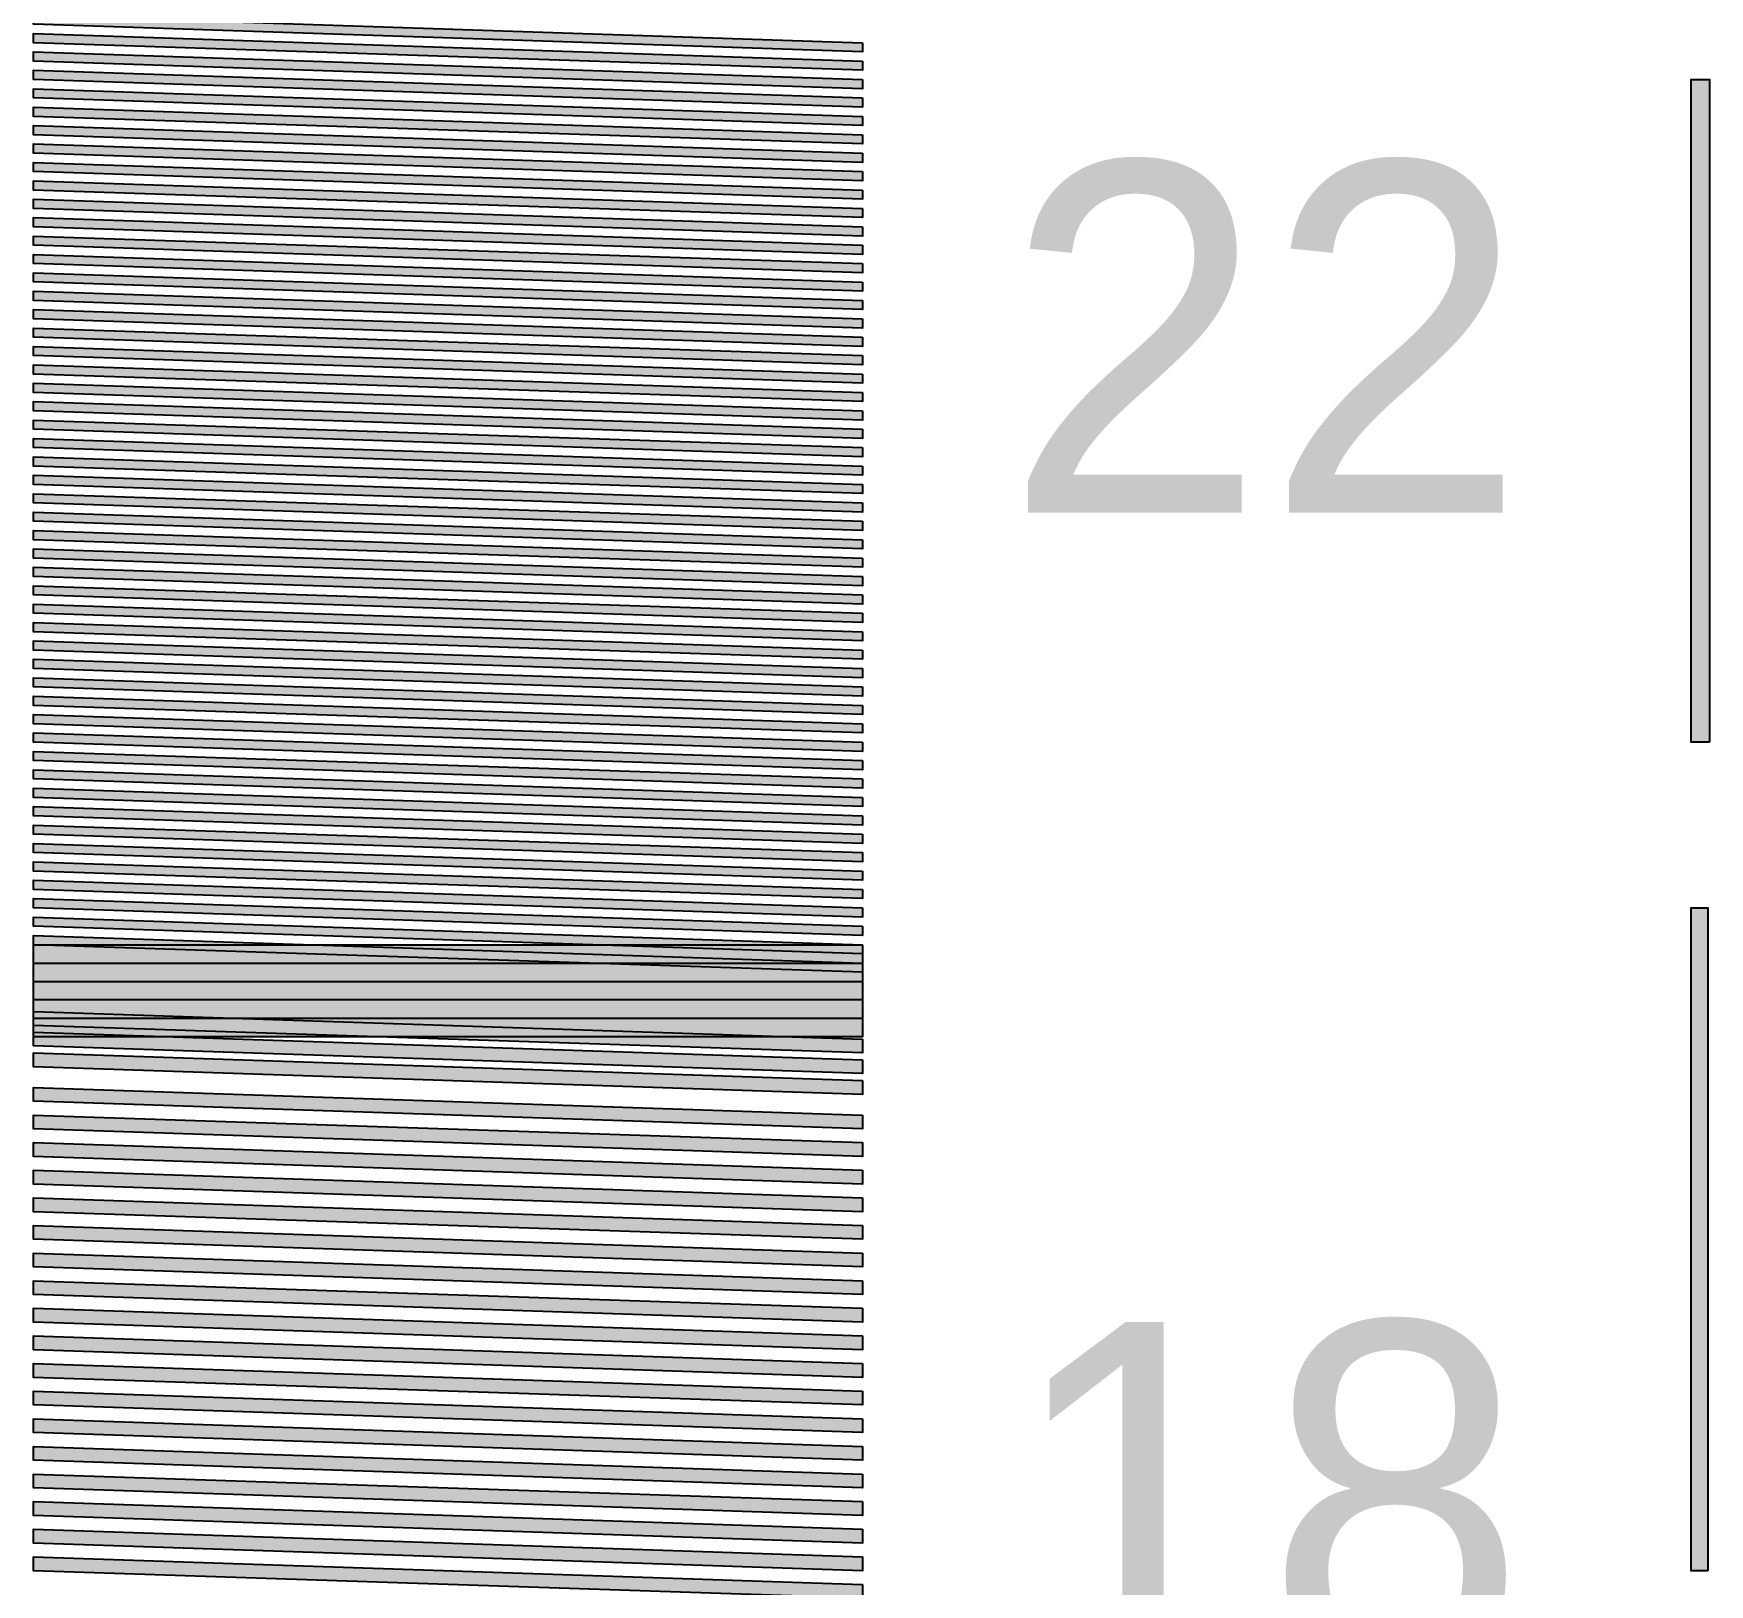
# Model space of a CAD drawing. Header units: millimetres. Extents: x -9 to 297, y 0 to 210.
# Drawn here: x 193.94 to 211.63, y 61.98 to 78.36 of the extents above; entities that cross this region are included whole.
import ezdxf

# ---------------------------------------------------------------- set-up
doc = ezdxf.new("R2010")
doc.units = ezdxf.units.MM
for name, color, linetype in [('CENTER', 7, 'Continuous'), ('LABELS', 7, 'Continuous'), ('PERIPHERY', 7, 'Continuous')]:
    doc.layers.add(name, color=color, linetype=linetype)

msp = doc.modelspace()

# ---------------------------------------------------------------- hatches: boundary and pattern name
at = {"layer": 'CENTER', "true_color": 0x000000}
h = msp.add_hatch(color=7, dxfattribs=at)
h.dxf.hatch_style = 1
h.paths.add_polyline_path([(211.635, 70.875), (211.442, 70.875), (211.442, 77.875), (211.635, 77.875), (211.635, 70.875)])
h = msp.add_hatch(color=7, dxfattribs=at)
h.dxf.hatch_style = 1
h.paths.add_polyline_path([(211.617, 62.125), (211.442, 62.125), (211.442, 69.125), (211.617, 69.125), (211.617, 62.125)])
at = {"layer": 'PERIPHERY', "true_color": 0x000000}
h = msp.add_hatch(color=7, dxfattribs=at)
h.dxf.hatch_style = 1
h.paths.add_polyline_path([(202.692, 78.264), (202.692, 78.166), (193.942, 78.458), (193.942, 78.555), (202.692, 78.264)])
h = msp.add_hatch(color=7, dxfattribs=at)
h.dxf.hatch_style = 1
h.paths.add_polyline_path([(202.692, 78.069), (202.692, 77.972), (193.942, 78.264), (193.942, 78.361), (202.692, 78.069)])
h = msp.add_hatch(color=7, dxfattribs=at)
h.dxf.hatch_style = 1
h.paths.add_polyline_path([(202.692, 77.875), (202.692, 77.778), (193.942, 78.069), (193.942, 78.167), (202.692, 77.875)])
h = msp.add_hatch(color=7, dxfattribs=at)
h.dxf.hatch_style = 1
h.paths.add_polyline_path([(202.692, 77.681), (202.692, 77.583), (193.942, 77.875), (193.942, 77.972), (202.692, 77.681)])
h = msp.add_hatch(color=7, dxfattribs=at)
h.dxf.hatch_style = 1
h.paths.add_polyline_path([(202.692, 77.486), (202.692, 77.389), (193.942, 77.681), (193.942, 77.778), (202.692, 77.486)])
h = msp.add_hatch(color=7, dxfattribs=at)
h.dxf.hatch_style = 1
h.paths.add_polyline_path([(202.692, 77.292), (202.692, 77.195), (193.942, 77.486), (193.942, 77.583), (202.692, 77.292)])
h = msp.add_hatch(color=7, dxfattribs=at)
h.dxf.hatch_style = 1
h.paths.add_polyline_path([(202.692, 77.097), (202.692, 77), (193.942, 77.292), (193.942, 77.389), (202.692, 77.097)])
h = msp.add_hatch(color=7, dxfattribs=at)
h.dxf.hatch_style = 1
h.paths.add_polyline_path([(202.692, 76.903), (202.692, 76.806), (193.942, 77.097), (193.942, 77.194), (202.692, 76.903)])
h = msp.add_hatch(color=7, dxfattribs=at)
h.dxf.hatch_style = 1
h.paths.add_polyline_path([(202.692, 76.708), (202.692, 76.611), (193.942, 76.903), (193.942, 77), (202.692, 76.708)])
h = msp.add_hatch(color=7, dxfattribs=at)
h.dxf.hatch_style = 1
h.paths.add_polyline_path([(202.692, 76.514), (202.692, 76.417), (193.942, 76.708), (193.942, 76.806), (202.692, 76.514)])
h = msp.add_hatch(color=7, dxfattribs=at)
h.dxf.hatch_style = 1
h.paths.add_polyline_path([(202.692, 76.32), (202.692, 76.222), (193.942, 76.514), (193.942, 76.611), (202.692, 76.32)])
h = msp.add_hatch(color=7, dxfattribs=at)
h.dxf.hatch_style = 1
h.paths.add_polyline_path([(202.692, 76.125), (202.692, 76.028), (193.942, 76.32), (193.942, 76.417), (202.692, 76.125)])
h = msp.add_hatch(color=7, dxfattribs=at)
h.dxf.hatch_style = 1
h.paths.add_polyline_path([(202.692, 75.931), (202.692, 75.834), (193.942, 76.125), (193.942, 76.222), (202.692, 75.931)])
h = msp.add_hatch(color=7, dxfattribs=at)
h.dxf.hatch_style = 1
h.paths.add_polyline_path([(202.692, 75.736), (202.692, 75.639), (193.942, 75.931), (193.942, 76.028), (202.692, 75.736)])
h = msp.add_hatch(color=7, dxfattribs=at)
h.dxf.hatch_style = 1
h.paths.add_polyline_path([(202.692, 75.542), (202.692, 75.445), (193.942, 75.737), (193.942, 75.834), (202.692, 75.542)])
h = msp.add_hatch(color=7, dxfattribs=at)
h.dxf.hatch_style = 1
h.paths.add_polyline_path([(202.692, 75.348), (202.692, 75.25), (193.942, 75.542), (193.942, 75.639), (202.692, 75.348)])
h = msp.add_hatch(color=7, dxfattribs=at)
h.dxf.hatch_style = 1
h.paths.add_polyline_path([(202.692, 75.153), (202.692, 75.056), (193.942, 75.348), (193.942, 75.445), (202.692, 75.153)])
h = msp.add_hatch(color=7, dxfattribs=at)
h.dxf.hatch_style = 1
h.paths.add_polyline_path([(202.692, 74.959), (202.692, 74.862), (193.942, 75.153), (193.942, 75.25), (202.692, 74.959)])
h = msp.add_hatch(color=7, dxfattribs=at)
h.dxf.hatch_style = 1
h.paths.add_polyline_path([(202.692, 74.764), (202.692, 74.667), (193.942, 74.959), (193.942, 75.056), (202.692, 74.764)])
h = msp.add_hatch(color=7, dxfattribs=at)
h.dxf.hatch_style = 1
h.paths.add_polyline_path([(202.692, 74.57), (202.692, 74.473), (193.942, 74.764), (193.942, 74.861), (202.692, 74.57)])
h = msp.add_hatch(color=7, dxfattribs=at)
h.dxf.hatch_style = 1
h.paths.add_polyline_path([(202.692, 74.375), (202.692, 74.278), (193.942, 74.57), (193.942, 74.667), (202.692, 74.375)])
h = msp.add_hatch(color=7, dxfattribs=at)
h.dxf.hatch_style = 1
h.paths.add_polyline_path([(202.692, 74.181), (202.692, 74.084), (193.942, 74.375), (193.942, 74.473), (202.692, 74.181)])
h = msp.add_hatch(color=7, dxfattribs=at)
h.dxf.hatch_style = 1
h.paths.add_polyline_path([(202.692, 73.987), (202.692, 73.889), (193.942, 74.181), (193.942, 74.278), (202.692, 73.987)])
h = msp.add_hatch(color=7, dxfattribs=at)
h.dxf.hatch_style = 1
h.paths.add_polyline_path([(202.692, 73.792), (202.692, 73.695), (193.942, 73.987), (193.942, 74.084), (202.692, 73.792)])
h = msp.add_hatch(color=7, dxfattribs=at)
h.dxf.hatch_style = 1
h.paths.add_polyline_path([(202.692, 73.598), (202.692, 73.501), (193.942, 73.792), (193.942, 73.889), (202.692, 73.598)])
h = msp.add_hatch(color=7, dxfattribs=at)
h.dxf.hatch_style = 1
h.paths.add_polyline_path([(202.692, 73.403), (202.692, 73.306), (193.942, 73.598), (193.942, 73.695), (202.692, 73.403)])
h = msp.add_hatch(color=7, dxfattribs=at)
h.dxf.hatch_style = 1
h.paths.add_polyline_path([(202.692, 73.209), (202.692, 73.112), (193.942, 73.403), (193.942, 73.5), (202.692, 73.209)])
h = msp.add_hatch(color=7, dxfattribs=at)
h.dxf.hatch_style = 1
h.paths.add_polyline_path([(202.692, 73.014), (202.692, 72.917), (193.942, 73.209), (193.942, 73.306), (202.692, 73.014)])
h = msp.add_hatch(color=7, dxfattribs=at)
h.dxf.hatch_style = 1
h.paths.add_polyline_path([(202.692, 72.82), (202.692, 72.723), (193.942, 73.014), (193.942, 73.112), (202.692, 72.82)])
h = msp.add_hatch(color=7, dxfattribs=at)
h.dxf.hatch_style = 1
h.paths.add_polyline_path([(202.692, 72.625), (202.692, 72.528), (193.942, 72.82), (193.942, 72.917), (202.692, 72.625)])
h = msp.add_hatch(color=7, dxfattribs=at)
h.dxf.hatch_style = 1
h.paths.add_polyline_path([(202.692, 72.431), (202.692, 72.334), (193.942, 72.626), (193.942, 72.723), (202.692, 72.431)])
h = msp.add_hatch(color=7, dxfattribs=at)
h.dxf.hatch_style = 1
h.paths.add_polyline_path([(202.692, 72.237), (202.692, 72.14), (193.942, 72.431), (193.942, 72.528), (202.692, 72.237)])
h = msp.add_hatch(color=7, dxfattribs=at)
h.dxf.hatch_style = 1
h.paths.add_polyline_path([(202.692, 72.042), (202.692, 71.945), (193.942, 72.237), (193.942, 72.334), (202.692, 72.042)])
h = msp.add_hatch(color=7, dxfattribs=at)
h.dxf.hatch_style = 1
h.paths.add_polyline_path([(202.692, 71.848), (202.692, 71.751), (193.942, 72.042), (193.942, 72.139), (202.692, 71.848)])
h = msp.add_hatch(color=7, dxfattribs=at)
h.dxf.hatch_style = 1
h.paths.add_polyline_path([(202.692, 71.653), (202.692, 71.556), (193.942, 71.848), (193.942, 71.945), (202.692, 71.653)])
h = msp.add_hatch(color=7, dxfattribs=at)
h.dxf.hatch_style = 1
h.paths.add_polyline_path([(202.692, 71.459), (202.692, 71.362), (193.942, 71.653), (193.942, 71.751), (202.692, 71.459)])
h = msp.add_hatch(color=7, dxfattribs=at)
h.dxf.hatch_style = 1
h.paths.add_polyline_path([(202.692, 71.264), (202.692, 71.167), (193.942, 71.459), (193.942, 71.556), (202.692, 71.264)])
h = msp.add_hatch(color=7, dxfattribs=at)
h.dxf.hatch_style = 1
h.paths.add_polyline_path([(202.692, 71.07), (202.692, 70.973), (193.942, 71.264), (193.942, 71.362), (202.692, 71.07)])
h = msp.add_hatch(color=7, dxfattribs=at)
h.dxf.hatch_style = 1
h.paths.add_polyline_path([(202.692, 70.876), (202.692, 70.778), (193.942, 71.07), (193.942, 71.167), (202.692, 70.876)])
h = msp.add_hatch(color=7, dxfattribs=at)
h.dxf.hatch_style = 1
h.paths.add_polyline_path([(202.692, 70.681), (202.692, 70.584), (193.942, 70.876), (193.942, 70.973), (202.692, 70.681)])
h = msp.add_hatch(color=7, dxfattribs=at)
h.dxf.hatch_style = 1
h.paths.add_polyline_path([(202.692, 70.487), (202.692, 70.39), (193.942, 70.681), (193.942, 70.778), (202.692, 70.487)])
h = msp.add_hatch(color=7, dxfattribs=at)
h.dxf.hatch_style = 1
h.paths.add_polyline_path([(202.692, 70.293), (202.692, 70.195), (193.942, 70.487), (193.942, 70.584), (202.692, 70.293)])
h = msp.add_hatch(color=7, dxfattribs=at)
h.dxf.hatch_style = 1
h.paths.add_polyline_path([(202.692, 70.098), (202.692, 70.001), (193.942, 70.292), (193.942, 70.39), (202.692, 70.098)])
h = msp.add_hatch(color=7, dxfattribs=at)
h.dxf.hatch_style = 1
h.paths.add_polyline_path([(202.692, 69.903), (202.692, 69.806), (193.942, 70.098), (193.942, 70.195), (202.692, 69.903)])
h = msp.add_hatch(color=7, dxfattribs=at)
h.dxf.hatch_style = 1
h.paths.add_polyline_path([(202.692, 69.709), (202.692, 69.612), (193.942, 69.903), (193.942, 70.001), (202.692, 69.709)])
h = msp.add_hatch(color=7, dxfattribs=at)
h.dxf.hatch_style = 1
h.paths.add_polyline_path([(202.692, 69.514), (202.692, 69.417), (193.942, 69.709), (193.942, 69.806), (202.692, 69.514)])
h = msp.add_hatch(color=7, dxfattribs=at)
h.dxf.hatch_style = 1
h.paths.add_polyline_path([(202.692, 69.32), (202.692, 69.223), (193.942, 69.515), (193.942, 69.612), (202.692, 69.32)])
h = msp.add_hatch(color=7, dxfattribs=at)
h.dxf.hatch_style = 1
h.paths.add_polyline_path([(202.692, 69.126), (202.692, 69.029), (193.942, 69.32), (193.942, 69.417), (202.692, 69.126)])
h = msp.add_hatch(color=7, dxfattribs=at)
h.dxf.hatch_style = 1
h.paths.add_polyline_path([(202.692, 68.931), (202.692, 68.834), (193.942, 69.126), (193.942, 69.223), (202.692, 68.931)])
h = msp.add_hatch(color=7, dxfattribs=at)
h.dxf.hatch_style = 1
h.paths.add_polyline_path([(202.692, 68.737), (202.692, 68.64), (193.942, 68.932), (193.942, 69.029), (202.692, 68.737)])
h = msp.add_hatch(color=7, dxfattribs=at)
h.dxf.hatch_style = 1
h.paths.add_polyline_path([(202.692, 68.543), (202.692, 68.446), (193.942, 68.737), (193.942, 68.834), (202.692, 68.543)])
h = msp.add_hatch(color=7, dxfattribs=at)
h.dxf.hatch_style = 1
h.paths.add_polyline_path([(202.692, 68.736), (202.692, 68.153), (193.942, 68.153), (193.942, 68.736), (202.692, 68.736)])
h = msp.add_hatch(color=7, dxfattribs=at)
h.dxf.hatch_style = 1
h.paths.add_polyline_path([(202.692, 68.541), (202.692, 67.958), (193.942, 67.958), (193.942, 68.541), (202.692, 68.541)])
h = msp.add_hatch(color=7, dxfattribs=at)
h.dxf.hatch_style = 1
h.paths.add_polyline_path([(202.692, 68.347), (202.692, 67.763), (193.942, 67.763), (193.942, 68.347), (202.692, 68.347)])
h = msp.add_hatch(color=7, dxfattribs=at)
h.dxf.hatch_style = 1
h.paths.add_polyline_path([(202.692, 67.739), (202.692, 67.594), (193.942, 67.885), (193.942, 68.031), (202.692, 67.739)])
h = msp.add_hatch(color=7, dxfattribs=at)
h.dxf.hatch_style = 1
h.paths.add_polyline_path([(202.692, 67.521), (202.692, 67.375), (193.942, 67.667), (193.942, 67.812), (202.692, 67.521)])
h = msp.add_hatch(color=7, dxfattribs=at)
h.dxf.hatch_style = 1
h.paths.add_polyline_path([(202.692, 67.302), (202.692, 67.156), (193.942, 67.448), (193.942, 67.594), (202.692, 67.302)])
h = msp.add_hatch(color=7, dxfattribs=at)
h.dxf.hatch_style = 1
h.paths.add_polyline_path([(202.692, 66.937), (202.692, 66.792), (193.942, 67.083), (193.942, 67.229), (202.692, 66.937)])
h = msp.add_hatch(color=7, dxfattribs=at)
h.dxf.hatch_style = 1
h.paths.add_polyline_path([(202.692, 66.646), (202.692, 66.5), (193.942, 66.792), (193.942, 66.937), (202.692, 66.646)])
h = msp.add_hatch(color=7, dxfattribs=at)
h.dxf.hatch_style = 1
h.paths.add_polyline_path([(202.692, 66.354), (202.692, 66.208), (193.942, 66.5), (193.942, 66.646), (202.692, 66.354)])
h = msp.add_hatch(color=7, dxfattribs=at)
h.dxf.hatch_style = 1
h.paths.add_polyline_path([(202.692, 66.062), (202.692, 65.916), (193.942, 66.208), (193.942, 66.354), (202.692, 66.062)])
h = msp.add_hatch(color=7, dxfattribs=at)
h.dxf.hatch_style = 1
h.paths.add_polyline_path([(202.692, 65.771), (202.692, 65.625), (193.942, 65.916), (193.942, 66.062), (202.692, 65.771)])
h = msp.add_hatch(color=7, dxfattribs=at)
h.dxf.hatch_style = 1
h.paths.add_polyline_path([(202.692, 65.479), (202.692, 65.333), (193.942, 65.625), (193.942, 65.771), (202.692, 65.479)])
h = msp.add_hatch(color=7, dxfattribs=at)
h.dxf.hatch_style = 1
h.paths.add_polyline_path([(202.692, 65.187), (202.692, 65.042), (193.942, 65.333), (193.942, 65.479), (202.692, 65.187)])
h = msp.add_hatch(color=7, dxfattribs=at)
h.dxf.hatch_style = 1
h.paths.add_polyline_path([(202.692, 64.896), (202.692, 64.75), (193.942, 65.042), (193.942, 65.187), (202.692, 64.896)])
h = msp.add_hatch(color=7, dxfattribs=at)
h.dxf.hatch_style = 1
h.paths.add_polyline_path([(202.692, 64.604), (202.692, 64.458), (193.942, 64.75), (193.942, 64.896), (202.692, 64.604)])
h = msp.add_hatch(color=7, dxfattribs=at)
h.dxf.hatch_style = 1
h.paths.add_polyline_path([(202.692, 64.312), (202.692, 64.167), (193.942, 64.458), (193.942, 64.604), (202.692, 64.312)])
h = msp.add_hatch(color=7, dxfattribs=at)
h.dxf.hatch_style = 1
h.paths.add_polyline_path([(202.692, 64.021), (202.692, 63.875), (193.942, 64.167), (193.942, 64.312), (202.692, 64.021)])
h = msp.add_hatch(color=7, dxfattribs=at)
h.dxf.hatch_style = 1
h.paths.add_polyline_path([(202.692, 63.729), (202.692, 63.583), (193.942, 63.875), (193.942, 64.021), (202.692, 63.729)])
h = msp.add_hatch(color=7, dxfattribs=at)
h.dxf.hatch_style = 1
h.paths.add_polyline_path([(202.692, 63.437), (202.692, 63.291), (193.942, 63.583), (193.942, 63.729), (202.692, 63.437)])
h = msp.add_hatch(color=7, dxfattribs=at)
h.dxf.hatch_style = 1
h.paths.add_polyline_path([(202.692, 63.146), (202.692, 63), (193.942, 63.291), (193.942, 63.437), (202.692, 63.146)])
h = msp.add_hatch(color=7, dxfattribs=at)
h.dxf.hatch_style = 1
h.paths.add_polyline_path([(202.692, 62.854), (202.692, 62.708), (193.942, 63), (193.942, 63.146), (202.692, 62.854)])
h = msp.add_hatch(color=7, dxfattribs=at)
h.dxf.hatch_style = 1
h.paths.add_polyline_path([(202.692, 62.562), (202.692, 62.417), (193.942, 62.708), (193.942, 62.854), (202.692, 62.562)])
h = msp.add_hatch(color=7, dxfattribs=at)
h.dxf.hatch_style = 1
h.paths.add_polyline_path([(202.692, 62.271), (202.692, 62.125), (193.942, 62.417), (193.942, 62.562), (202.692, 62.271)])
h = msp.add_hatch(color=7, dxfattribs=at)
h.dxf.hatch_style = 1
h.paths.add_polyline_path([(202.692, 61.979), (202.692, 61.833), (193.942, 62.125), (193.942, 62.271), (202.692, 61.979)])

# ---------------------------------------------------------------- linework, layer by layer
at = {"layer": 'CENTER', "color": 250}
for points in [[(211.635, 70.875), (211.442, 70.875), (211.442, 77.875), (211.635, 77.875), (211.635, 70.875)], [(211.617, 62.125), (211.442, 62.125), (211.442, 69.125), (211.617, 69.125), (211.617, 62.125)]]:
    msp.add_lwpolyline(points, close=True, dxfattribs=at)
at = {"layer": 'CENTER', "color": 250, "true_color": 0x000000}
for points in [[(211.635, 70.875), (211.635, 77.875), (211.442, 77.875)], [(211.442, 77.875), (211.442, 70.875), (211.635, 70.875)], [(211.617, 62.125), (211.617, 69.125), (211.442, 69.125)], [(211.442, 69.125), (211.442, 62.125), (211.617, 62.125)]]:
    msp.add_solid(points, dxfattribs=at)
at = {"layer": 'PERIPHERY', "color": 250}
for points in [[(202.692, 78.264), (202.692, 78.166), (193.942, 78.458), (193.942, 78.555), (202.692, 78.264)], [(202.692, 78.069), (202.692, 77.972), (193.942, 78.264), (193.942, 78.361), (202.692, 78.069)], [(202.692, 77.875), (202.692, 77.778), (193.942, 78.069), (193.942, 78.167), (202.692, 77.875)], [(202.692, 77.681), (202.692, 77.583), (193.942, 77.875), (193.942, 77.972), (202.692, 77.681)], [(202.692, 77.486), (202.692, 77.389), (193.942, 77.681), (193.942, 77.778), (202.692, 77.486)], [(202.692, 77.292), (202.692, 77.195), (193.942, 77.486), (193.942, 77.583), (202.692, 77.292)], [(202.692, 77.097), (202.692, 77), (193.942, 77.292), (193.942, 77.389), (202.692, 77.097)], [(202.692, 76.903), (202.692, 76.806), (193.942, 77.097), (193.942, 77.194), (202.692, 76.903)], [(202.692, 76.708), (202.692, 76.611), (193.942, 76.903), (193.942, 77), (202.692, 76.708)], [(202.692, 76.514), (202.692, 76.417), (193.942, 76.708), (193.942, 76.806), (202.692, 76.514)], [(202.692, 76.32), (202.692, 76.222), (193.942, 76.514), (193.942, 76.611), (202.692, 76.32)], [(202.692, 76.125), (202.692, 76.028), (193.942, 76.32), (193.942, 76.417), (202.692, 76.125)], [(202.692, 75.931), (202.692, 75.834), (193.942, 76.125), (193.942, 76.222), (202.692, 75.931)], [(202.692, 75.736), (202.692, 75.639), (193.942, 75.931), (193.942, 76.028), (202.692, 75.736)], [(202.692, 75.542), (202.692, 75.445), (193.942, 75.737), (193.942, 75.834), (202.692, 75.542)], [(202.692, 75.348), (202.692, 75.25), (193.942, 75.542), (193.942, 75.639), (202.692, 75.348)], [(202.692, 75.153), (202.692, 75.056), (193.942, 75.348), (193.942, 75.445), (202.692, 75.153)], [(202.692, 74.959), (202.692, 74.862), (193.942, 75.153), (193.942, 75.25), (202.692, 74.959)], [(202.692, 74.764), (202.692, 74.667), (193.942, 74.959), (193.942, 75.056), (202.692, 74.764)], [(202.692, 74.57), (202.692, 74.473), (193.942, 74.764), (193.942, 74.861), (202.692, 74.57)], [(202.692, 74.375), (202.692, 74.278), (193.942, 74.57), (193.942, 74.667), (202.692, 74.375)], [(202.692, 74.181), (202.692, 74.084), (193.942, 74.375), (193.942, 74.473), (202.692, 74.181)], [(202.692, 73.987), (202.692, 73.889), (193.942, 74.181), (193.942, 74.278), (202.692, 73.987)], [(202.692, 73.792), (202.692, 73.695), (193.942, 73.987), (193.942, 74.084), (202.692, 73.792)], [(202.692, 73.598), (202.692, 73.501), (193.942, 73.792), (193.942, 73.889), (202.692, 73.598)], [(202.692, 73.403), (202.692, 73.306), (193.942, 73.598), (193.942, 73.695), (202.692, 73.403)], [(202.692, 73.209), (202.692, 73.112), (193.942, 73.403), (193.942, 73.5), (202.692, 73.209)], [(202.692, 73.014), (202.692, 72.917), (193.942, 73.209), (193.942, 73.306), (202.692, 73.014)], [(202.692, 72.82), (202.692, 72.723), (193.942, 73.014), (193.942, 73.112), (202.692, 72.82)], [(202.692, 72.625), (202.692, 72.528), (193.942, 72.82), (193.942, 72.917), (202.692, 72.625)], [(202.692, 72.431), (202.692, 72.334), (193.942, 72.626), (193.942, 72.723), (202.692, 72.431)], [(202.692, 72.237), (202.692, 72.14), (193.942, 72.431), (193.942, 72.528), (202.692, 72.237)], [(202.692, 72.042), (202.692, 71.945), (193.942, 72.237), (193.942, 72.334), (202.692, 72.042)], [(202.692, 71.848), (202.692, 71.751), (193.942, 72.042), (193.942, 72.139), (202.692, 71.848)], [(202.692, 71.653), (202.692, 71.556), (193.942, 71.848), (193.942, 71.945), (202.692, 71.653)], [(202.692, 71.459), (202.692, 71.362), (193.942, 71.653), (193.942, 71.751), (202.692, 71.459)], [(202.692, 71.264), (202.692, 71.167), (193.942, 71.459), (193.942, 71.556), (202.692, 71.264)], [(202.692, 71.07), (202.692, 70.973), (193.942, 71.264), (193.942, 71.362), (202.692, 71.07)], [(202.692, 70.876), (202.692, 70.778), (193.942, 71.07), (193.942, 71.167), (202.692, 70.876)], [(202.692, 70.681), (202.692, 70.584), (193.942, 70.876), (193.942, 70.973), (202.692, 70.681)], [(202.692, 70.487), (202.692, 70.39), (193.942, 70.681), (193.942, 70.778), (202.692, 70.487)], [(202.692, 70.293), (202.692, 70.195), (193.942, 70.487), (193.942, 70.584), (202.692, 70.293)], [(202.692, 70.098), (202.692, 70.001), (193.942, 70.292), (193.942, 70.39), (202.692, 70.098)], [(202.692, 69.903), (202.692, 69.806), (193.942, 70.098), (193.942, 70.195), (202.692, 69.903)], [(202.692, 69.709), (202.692, 69.612), (193.942, 69.903), (193.942, 70.001), (202.692, 69.709)], [(202.692, 69.514), (202.692, 69.417), (193.942, 69.709), (193.942, 69.806), (202.692, 69.514)], [(202.692, 69.32), (202.692, 69.223), (193.942, 69.515), (193.942, 69.612), (202.692, 69.32)], [(202.692, 69.126), (202.692, 69.029), (193.942, 69.32), (193.942, 69.417), (202.692, 69.126)], [(202.692, 68.931), (202.692, 68.834), (193.942, 69.126), (193.942, 69.223), (202.692, 68.931)], [(202.692, 68.737), (202.692, 68.64), (193.942, 68.932), (193.942, 69.029), (202.692, 68.737)], [(202.692, 68.543), (202.692, 68.446), (193.942, 68.737), (193.942, 68.834), (202.692, 68.543)], [(202.692, 68.736), (202.692, 68.153), (193.942, 68.153), (193.942, 68.736), (202.692, 68.736)], [(202.692, 68.541), (202.692, 67.958), (193.942, 67.958), (193.942, 68.541), (202.692, 68.541)], [(202.692, 68.347), (202.692, 67.763), (193.942, 67.763), (193.942, 68.347), (202.692, 68.347)], [(202.692, 67.739), (202.692, 67.594), (193.942, 67.885), (193.942, 68.031), (202.692, 67.739)], [(202.692, 67.521), (202.692, 67.375), (193.942, 67.667), (193.942, 67.812), (202.692, 67.521)], [(202.692, 67.302), (202.692, 67.156), (193.942, 67.448), (193.942, 67.594), (202.692, 67.302)], [(202.692, 66.937), (202.692, 66.792), (193.942, 67.083), (193.942, 67.229), (202.692, 66.937)], [(202.692, 66.646), (202.692, 66.5), (193.942, 66.792), (193.942, 66.937), (202.692, 66.646)], [(202.692, 66.354), (202.692, 66.208), (193.942, 66.5), (193.942, 66.646), (202.692, 66.354)], [(202.692, 66.062), (202.692, 65.916), (193.942, 66.208), (193.942, 66.354), (202.692, 66.062)], [(202.692, 65.771), (202.692, 65.625), (193.942, 65.916), (193.942, 66.062), (202.692, 65.771)], [(202.692, 65.479), (202.692, 65.333), (193.942, 65.625), (193.942, 65.771), (202.692, 65.479)], [(202.692, 65.187), (202.692, 65.042), (193.942, 65.333), (193.942, 65.479), (202.692, 65.187)], [(202.692, 64.896), (202.692, 64.75), (193.942, 65.042), (193.942, 65.187), (202.692, 64.896)], [(202.692, 64.604), (202.692, 64.458), (193.942, 64.75), (193.942, 64.896), (202.692, 64.604)], [(202.692, 64.312), (202.692, 64.167), (193.942, 64.458), (193.942, 64.604), (202.692, 64.312)], [(202.692, 64.021), (202.692, 63.875), (193.942, 64.167), (193.942, 64.312), (202.692, 64.021)], [(202.692, 63.729), (202.692, 63.583), (193.942, 63.875), (193.942, 64.021), (202.692, 63.729)], [(202.692, 63.437), (202.692, 63.291), (193.942, 63.583), (193.942, 63.729), (202.692, 63.437)], [(202.692, 63.146), (202.692, 63), (193.942, 63.291), (193.942, 63.437), (202.692, 63.146)], [(202.692, 62.854), (202.692, 62.708), (193.942, 63), (193.942, 63.146), (202.692, 62.854)], [(202.692, 62.562), (202.692, 62.417), (193.942, 62.708), (193.942, 62.854), (202.692, 62.562)], [(202.692, 62.271), (202.692, 62.125), (193.942, 62.417), (193.942, 62.562), (202.692, 62.271)], [(202.692, 61.979), (202.692, 61.833), (193.942, 62.125), (193.942, 62.271), (202.692, 61.979)]]:
    msp.add_lwpolyline(points, close=True, dxfattribs=at)
at = {"layer": 'PERIPHERY', "color": 250, "true_color": 0x000000}
for points in [[(202.692, 78.264), (193.942, 78.555), (193.942, 78.458)], [(193.942, 78.458), (202.692, 78.166), (202.692, 78.264)], [(202.692, 78.069), (193.942, 78.361), (193.942, 78.264)], [(193.942, 78.264), (202.692, 77.972), (202.692, 78.069)], [(202.692, 77.875), (193.942, 78.167), (193.942, 78.069)], [(193.942, 78.069), (202.692, 77.778), (202.692, 77.875)], [(202.692, 77.681), (193.942, 77.972), (193.942, 77.875)], [(193.942, 77.875), (202.692, 77.583), (202.692, 77.681)], [(202.692, 77.486), (193.942, 77.778), (193.942, 77.681)], [(193.942, 77.681), (202.692, 77.389), (202.692, 77.486)], [(202.692, 77.292), (193.942, 77.583), (193.942, 77.486)], [(193.942, 77.486), (202.692, 77.195), (202.692, 77.292)], [(202.692, 77.097), (193.942, 77.389), (193.942, 77.292)], [(193.942, 77.292), (202.692, 77), (202.692, 77.097)], [(202.692, 76.903), (193.942, 77.194), (193.942, 77.097)], [(193.942, 77.097), (202.692, 76.806), (202.692, 76.903)], [(202.692, 76.708), (193.942, 77), (193.942, 76.903)], [(193.942, 76.903), (202.692, 76.611), (202.692, 76.708)], [(202.692, 76.514), (193.942, 76.806), (193.942, 76.708)], [(193.942, 76.708), (202.692, 76.417), (202.692, 76.514)], [(202.692, 76.32), (193.942, 76.611), (193.942, 76.514)], [(193.942, 76.514), (202.692, 76.222), (202.692, 76.32)], [(202.692, 76.125), (193.942, 76.417), (193.942, 76.32)], [(193.942, 76.32), (202.692, 76.028), (202.692, 76.125)], [(202.692, 75.931), (193.942, 76.222), (193.942, 76.125)], [(193.942, 76.125), (202.692, 75.834), (202.692, 75.931)], [(202.692, 75.736), (193.942, 76.028), (193.942, 75.931)], [(193.942, 75.931), (202.692, 75.639), (202.692, 75.736)], [(202.692, 75.542), (193.942, 75.834), (193.942, 75.737)], [(193.942, 75.737), (202.692, 75.445), (202.692, 75.542)], [(202.692, 75.348), (193.942, 75.639), (193.942, 75.542)], [(193.942, 75.542), (202.692, 75.25), (202.692, 75.348)], [(202.692, 75.153), (193.942, 75.445), (193.942, 75.348)], [(193.942, 75.348), (202.692, 75.056), (202.692, 75.153)], [(202.692, 74.959), (193.942, 75.25), (193.942, 75.153)], [(193.942, 75.153), (202.692, 74.862), (202.692, 74.959)], [(202.692, 74.764), (193.942, 75.056), (193.942, 74.959)], [(193.942, 74.959), (202.692, 74.667), (202.692, 74.764)], [(202.692, 74.57), (193.942, 74.861), (193.942, 74.764)], [(193.942, 74.764), (202.692, 74.473), (202.692, 74.57)], [(202.692, 74.375), (193.942, 74.667), (193.942, 74.57)], [(193.942, 74.57), (202.692, 74.278), (202.692, 74.375)], [(202.692, 74.181), (193.942, 74.473), (193.942, 74.375)], [(193.942, 74.375), (202.692, 74.084), (202.692, 74.181)], [(202.692, 73.987), (193.942, 74.278), (193.942, 74.181)], [(193.942, 74.181), (202.692, 73.889), (202.692, 73.987)], [(202.692, 73.792), (193.942, 74.084), (193.942, 73.987)], [(193.942, 73.987), (202.692, 73.695), (202.692, 73.792)], [(202.692, 73.598), (193.942, 73.889), (193.942, 73.792)], [(193.942, 73.792), (202.692, 73.501), (202.692, 73.598)], [(202.692, 73.403), (193.942, 73.695), (193.942, 73.598)], [(193.942, 73.598), (202.692, 73.306), (202.692, 73.403)], [(202.692, 73.209), (193.942, 73.5), (193.942, 73.403)], [(193.942, 73.403), (202.692, 73.112), (202.692, 73.209)], [(202.692, 73.014), (193.942, 73.306), (193.942, 73.209)], [(193.942, 73.209), (202.692, 72.917), (202.692, 73.014)], [(202.692, 72.82), (193.942, 73.112), (193.942, 73.014)], [(193.942, 73.014), (202.692, 72.723), (202.692, 72.82)], [(202.692, 72.625), (193.942, 72.917), (193.942, 72.82)], [(193.942, 72.82), (202.692, 72.528), (202.692, 72.625)], [(202.692, 72.431), (193.942, 72.723), (193.942, 72.626)], [(193.942, 72.626), (202.692, 72.334), (202.692, 72.431)], [(202.692, 72.237), (193.942, 72.528), (193.942, 72.431)], [(193.942, 72.431), (202.692, 72.14), (202.692, 72.237)], [(202.692, 72.042), (193.942, 72.334), (193.942, 72.237)], [(193.942, 72.237), (202.692, 71.945), (202.692, 72.042)], [(202.692, 71.848), (193.942, 72.139), (193.942, 72.042)], [(193.942, 72.042), (202.692, 71.751), (202.692, 71.848)], [(202.692, 71.653), (193.942, 71.945), (193.942, 71.848)], [(193.942, 71.848), (202.692, 71.556), (202.692, 71.653)], [(202.692, 71.459), (193.942, 71.751), (193.942, 71.653)], [(193.942, 71.653), (202.692, 71.362), (202.692, 71.459)], [(202.692, 71.264), (193.942, 71.556), (193.942, 71.459)], [(193.942, 71.459), (202.692, 71.167), (202.692, 71.264)], [(202.692, 71.07), (193.942, 71.362), (193.942, 71.264)], [(193.942, 71.264), (202.692, 70.973), (202.692, 71.07)], [(202.692, 70.876), (193.942, 71.167), (193.942, 71.07)], [(193.942, 71.07), (202.692, 70.778), (202.692, 70.876)], [(202.692, 70.681), (193.942, 70.973), (193.942, 70.876)], [(193.942, 70.876), (202.692, 70.584), (202.692, 70.681)], [(202.692, 70.487), (193.942, 70.778), (193.942, 70.681)], [(193.942, 70.681), (202.692, 70.39), (202.692, 70.487)], [(202.692, 70.293), (193.942, 70.584), (193.942, 70.487)], [(193.942, 70.487), (202.692, 70.195), (202.692, 70.293)], [(202.692, 70.098), (193.942, 70.39), (193.942, 70.292)], [(193.942, 70.292), (202.692, 70.001), (202.692, 70.098)], [(202.692, 69.903), (193.942, 70.195), (193.942, 70.098)], [(193.942, 70.098), (202.692, 69.806), (202.692, 69.903)], [(202.692, 69.709), (193.942, 70.001), (193.942, 69.903)], [(193.942, 69.903), (202.692, 69.612), (202.692, 69.709)], [(202.692, 69.514), (193.942, 69.806), (193.942, 69.709)], [(193.942, 69.709), (202.692, 69.417), (202.692, 69.514)], [(202.692, 69.32), (193.942, 69.612), (193.942, 69.515)], [(193.942, 69.515), (202.692, 69.223), (202.692, 69.32)], [(202.692, 69.126), (193.942, 69.417), (193.942, 69.32)], [(193.942, 69.32), (202.692, 69.029), (202.692, 69.126)], [(202.692, 68.931), (193.942, 69.223), (193.942, 69.126)], [(193.942, 69.126), (202.692, 68.834), (202.692, 68.931)], [(202.692, 68.737), (193.942, 69.029), (193.942, 68.932)], [(193.942, 68.932), (202.692, 68.64), (202.692, 68.737)], [(202.692, 68.543), (193.942, 68.834), (193.942, 68.737)], [(193.942, 68.737), (202.692, 68.446), (202.692, 68.543)], [(202.692, 68.736), (193.942, 68.736), (193.942, 68.153)], [(193.942, 68.153), (202.692, 68.153), (202.692, 68.736)], [(202.692, 68.541), (193.942, 68.541), (193.942, 67.958)], [(193.942, 67.958), (202.692, 67.958), (202.692, 68.541)], [(202.692, 68.347), (193.942, 68.347), (193.942, 67.763)], [(193.942, 67.763), (202.692, 67.763), (202.692, 68.347)], [(202.692, 67.739), (193.942, 68.031), (193.942, 67.885)], [(193.942, 67.885), (202.692, 67.594), (202.692, 67.739)], [(202.692, 67.521), (193.942, 67.812), (193.942, 67.667)], [(193.942, 67.667), (202.692, 67.375), (202.692, 67.521)], [(202.692, 67.302), (193.942, 67.594), (193.942, 67.448)], [(193.942, 67.448), (202.692, 67.156), (202.692, 67.302)], [(202.692, 66.937), (193.942, 67.229), (193.942, 67.083)], [(193.942, 67.083), (202.692, 66.792), (202.692, 66.937)], [(202.692, 66.646), (193.942, 66.937), (193.942, 66.792)], [(193.942, 66.792), (202.692, 66.5), (202.692, 66.646)], [(202.692, 66.354), (193.942, 66.646), (193.942, 66.5)], [(193.942, 66.5), (202.692, 66.208), (202.692, 66.354)], [(202.692, 66.062), (193.942, 66.354), (193.942, 66.208)], [(193.942, 66.208), (202.692, 65.916), (202.692, 66.062)], [(202.692, 65.771), (193.942, 66.062), (193.942, 65.916)], [(193.942, 65.916), (202.692, 65.625), (202.692, 65.771)], [(202.692, 65.479), (193.942, 65.771), (193.942, 65.625)], [(193.942, 65.625), (202.692, 65.333), (202.692, 65.479)], [(202.692, 65.187), (193.942, 65.479), (193.942, 65.333)], [(193.942, 65.333), (202.692, 65.042), (202.692, 65.187)], [(202.692, 64.896), (193.942, 65.187), (193.942, 65.042)], [(193.942, 65.042), (202.692, 64.75), (202.692, 64.896)], [(202.692, 64.604), (193.942, 64.896), (193.942, 64.75)], [(193.942, 64.75), (202.692, 64.458), (202.692, 64.604)], [(202.692, 64.312), (193.942, 64.604), (193.942, 64.458)], [(193.942, 64.458), (202.692, 64.167), (202.692, 64.312)], [(202.692, 64.021), (193.942, 64.312), (193.942, 64.167)], [(193.942, 64.167), (202.692, 63.875), (202.692, 64.021)], [(202.692, 63.729), (193.942, 64.021), (193.942, 63.875)], [(193.942, 63.875), (202.692, 63.583), (202.692, 63.729)], [(202.692, 63.437), (193.942, 63.729), (193.942, 63.583)], [(193.942, 63.583), (202.692, 63.291), (202.692, 63.437)], [(202.692, 63.146), (193.942, 63.437), (193.942, 63.291)], [(193.942, 63.291), (202.692, 63), (202.692, 63.146)], [(202.692, 62.854), (193.942, 63.146), (193.942, 63)], [(193.942, 63), (202.692, 62.708), (202.692, 62.854)], [(202.692, 62.562), (193.942, 62.854), (193.942, 62.708)], [(193.942, 62.708), (202.692, 62.417), (202.692, 62.562)], [(202.692, 62.271), (193.942, 62.562), (193.942, 62.417)], [(193.942, 62.417), (202.692, 62.125), (202.692, 62.271)], [(202.692, 61.979), (193.942, 62.271), (193.942, 62.125)], [(193.942, 62.125), (202.692, 61.833), (202.692, 61.979)]]:
    msp.add_solid(points, dxfattribs=at)

# ---------------------------------------------------------------- texts
at = {"layer": 'LABELS', "color": 250}
for s, p in [('22', (204.191, 73.299)), ('18', (204.191, 61.049))]:
    msp.add_text(s, height=3.7042, dxfattribs=at).set_placement(p)

doc.saveas('drawing.dxf')
